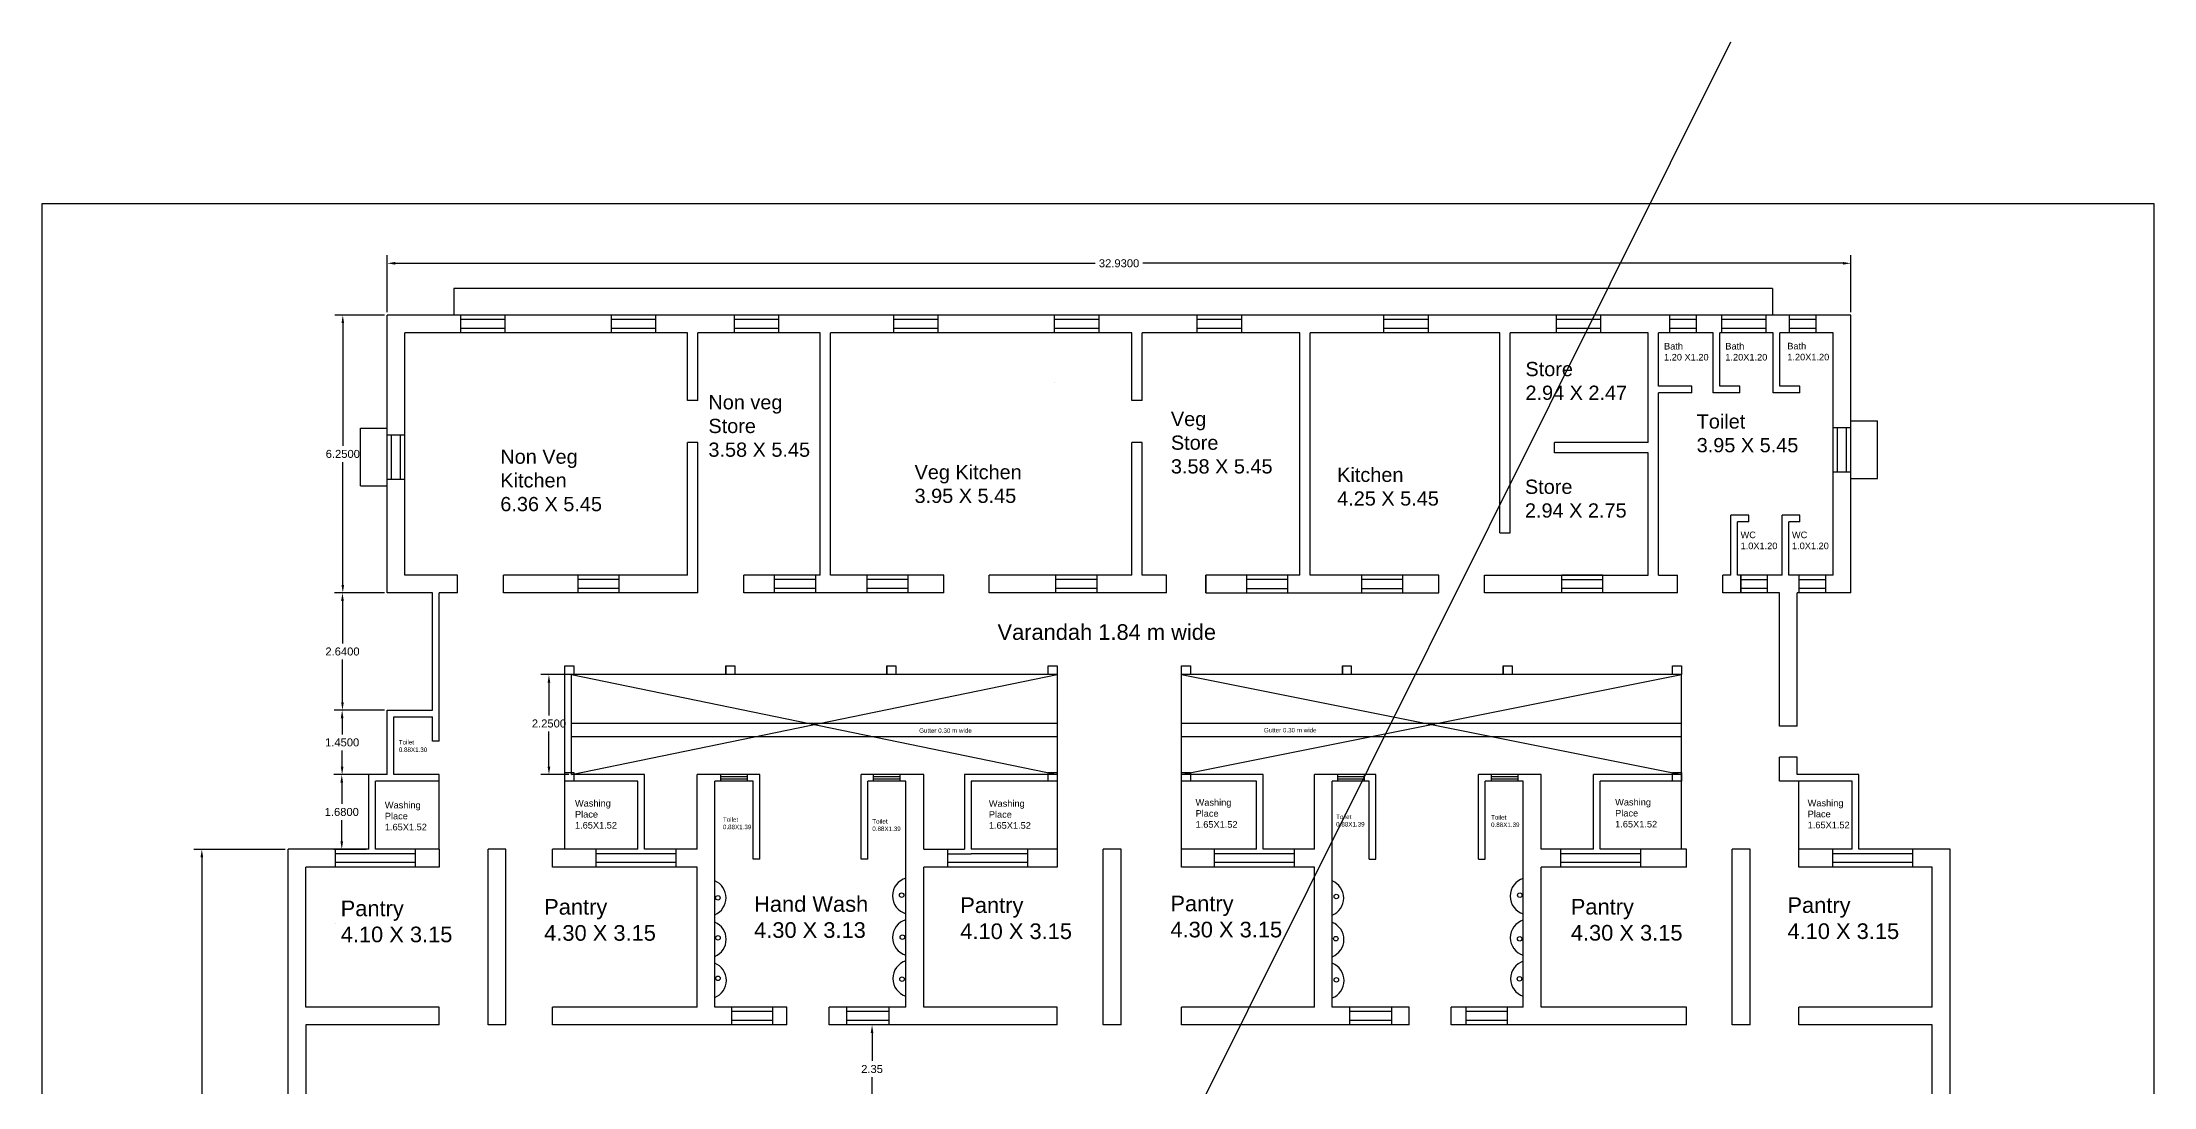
# Model space of a CAD drawing. Header units: inches. Extents: x 101 to 668, y -217 to 99.
# Drawn here: x 123.27 to 170.77, y 13.59 to 37.09 of the extents above; entities that cross this region are included whole.
import ezdxf

# ---------------------------------------------------------------- set-up
doc = ezdxf.new("R2010")
doc.units = ezdxf.units.IN
doc.header["$MEASUREMENT"] = 0
doc.styles.get("Standard").update_dxf_attribs({"font": 'arial.ttf'})
doc.dimstyles.get("Standard").update_dxf_attribs({"dimtxt": 0.18, "dimasz": 0.18, "dimexe": 0.18, "dimexo": 0.0625, "dimgap": 0.09, "dimtad": 0, "dimtih": 1, "dimtoh": 1, "dimdec": 4, "dimzin": 0, "dimdsep": 46, "dimtxsty": 'Standard', "dimcen": 0.09, "dimadec": 0, "dimazin": 0, "dimtfac": 1, "dimtdec": 4, "dimtofl": 0, "dimtmove": 0, "dimatfit": 3, "dimfxl": 1, "dimtolj": 1, "dimtzin": 0, "dimarcsym": 0})

# ---------------------------------------------------------------- blocks, each defined once
blk = doc.blocks.new('*D24')
at = {"color": 0, "lineweight": -2}
for p, q in [((135.117, 22.858), (134.489, 22.858)), ((134.669, 22.678), (134.669, 21.94)), ((134.669, 20.788), (134.669, 21.576)), ((135.117, 20.608), (134.489, 20.608))]:
    blk.add_line(p, q, dxfattribs=at)
at = {"color": 0}
for points in [[(134.639, 22.678), (134.699, 22.678), (134.669, 22.858)], [(134.639, 20.788), (134.699, 20.788), (134.669, 20.608)]]:
    blk.add_solid(points, dxfattribs=at)
at = {"layer": 'Defpoints', "color": 0}
for p in [(134.669, 22.858), (135.18, 22.858), (135.18, 20.608)]:
    blk.add_point(p, dxfattribs=at)
at = {"color": 0, "insert": (134.669, 21.758), "char_height": 0.18, "attachment_point": 5}
blk.add_mtext('\\A1;2.2500', dxfattribs=at)
blk = doc.blocks.new('*D25')
at = {"color": 0, "lineweight": -2}
for p, q in [((128.737, 18.928), (126.68, 18.928)), ((126.86, 18.748), (126.86, 11.6)), ((126.86, 4.088), (126.86, 11.236)), ((128.737, 3.908), (126.68, 3.908))]:
    blk.add_line(p, q, dxfattribs=at)
at = {"color": 0}
for points in [[(126.83, 18.748), (126.89, 18.748), (126.86, 18.928)], [(126.83, 4.088), (126.89, 4.088), (126.86, 3.908)]]:
    blk.add_solid(points, dxfattribs=at)
at = {"layer": 'Defpoints', "color": 0}
for p in [(128.8, 18.928), (126.86, 3.908), (128.8, 3.908)]:
    blk.add_point(p, dxfattribs=at)
at = {"color": 0, "insert": (126.86, 11.418), "char_height": 0.18, "attachment_point": 5}
blk.add_mtext('\\A1;15.15', dxfattribs=at)
blk = doc.blocks.new('*D26')
at = {"color": 0, "lineweight": -2}
for p, q in [((130.557, 20.608), (129.828, 20.608)), ((130.008, 20.428), (130.008, 19.95)), ((130.008, 19.108), (130.008, 19.586)), ((130.557, 18.928), (129.828, 18.928))]:
    blk.add_line(p, q, dxfattribs=at)
at = {"color": 0}
for points in [[(129.978, 20.428), (130.038, 20.428), (130.008, 20.608)], [(129.978, 19.108), (130.038, 19.108), (130.008, 18.928)]]:
    blk.add_solid(points, dxfattribs=at)
at = {"layer": 'Defpoints', "color": 0}
for p in [(130.008, 20.608), (130.62, 20.608), (130.62, 18.928)]:
    blk.add_point(p, dxfattribs=at)
at = {"color": 0, "insert": (130.008, 19.768), "char_height": 0.18, "attachment_point": 5}
blk.add_mtext('\\A1;1.6800', dxfattribs=at)
blk = doc.blocks.new('*D27')
at = {"color": 0, "lineweight": -2}
for p, q in [((130.967, 22.058), (129.836, 22.058)), ((130.016, 21.878), (130.016, 21.515)), ((130.016, 20.788), (130.016, 21.151)), ((130.967, 20.608), (129.836, 20.608))]:
    blk.add_line(p, q, dxfattribs=at)
at = {"color": 0}
for points in [[(129.986, 21.878), (130.046, 21.878), (130.016, 22.058)], [(129.986, 20.788), (130.046, 20.788), (130.016, 20.608)]]:
    blk.add_solid(points, dxfattribs=at)
at = {"layer": 'Defpoints', "color": 0}
for p in [(130.016, 22.058), (131.03, 22.058), (131.03, 20.608)]:
    blk.add_point(p, dxfattribs=at)
at = {"color": 0, "insert": (130.016, 21.333), "char_height": 0.18, "attachment_point": 5}
blk.add_mtext('\\A1;1.4500', dxfattribs=at)
blk = doc.blocks.new('*D28')
at = {"color": 0, "lineweight": -2}
for p, q in [((130.967, 24.698), (129.844, 24.698)), ((130.024, 24.518), (130.024, 23.56)), ((130.024, 22.238), (130.024, 23.196)), ((130.967, 22.058), (129.844, 22.058))]:
    blk.add_line(p, q, dxfattribs=at)
at = {"color": 0}
for points in [[(129.994, 24.518), (130.054, 24.518), (130.024, 24.698)], [(129.994, 22.238), (130.054, 22.238), (130.024, 22.058)]]:
    blk.add_solid(points, dxfattribs=at)
at = {"layer": 'Defpoints', "color": 0}
for p in [(130.024, 24.698), (131.03, 24.698), (131.03, 22.058)]:
    blk.add_point(p, dxfattribs=at)
at = {"color": 0, "insert": (130.024, 23.378), "char_height": 0.18, "attachment_point": 5}
blk.add_mtext('\\A1;2.6400', dxfattribs=at)
blk = doc.blocks.new('*D29')
at = {"color": 0, "lineweight": -2}
for p, q in [((130.967, 30.948), (129.851, 30.948)), ((130.031, 30.768), (130.031, 28.005)), ((130.031, 24.878), (130.031, 27.641)), ((130.967, 24.698), (129.851, 24.698))]:
    blk.add_line(p, q, dxfattribs=at)
at = {"color": 0}
for points in [[(130.001, 30.768), (130.061, 30.768), (130.031, 30.948)], [(130.001, 24.878), (130.061, 24.878), (130.031, 24.698)]]:
    blk.add_solid(points, dxfattribs=at)
at = {"layer": 'Defpoints', "color": 0}
for p in [(131.03, 30.948), (130.031, 24.698), (131.03, 24.698)]:
    blk.add_point(p, dxfattribs=at)
at = {"color": 0, "insert": (130.031, 27.823), "char_height": 0.18, "attachment_point": 5}
blk.add_mtext('\\A1;6.2500', dxfattribs=at)
blk = doc.blocks.new('*D30')
at = {"color": 0, "lineweight": -2}
for p, q in [((131.03, 31.011), (131.03, 32.292)), ((131.21, 32.112), (146.961, 32.112)), ((163.78, 32.112), (148.028, 32.112)), ((163.96, 31.011), (163.96, 32.292))]:
    blk.add_line(p, q, dxfattribs=at)
at = {"color": 0}
for points in [[(131.21, 32.142), (131.21, 32.082), (131.03, 32.112)], [(163.78, 32.142), (163.78, 32.082), (163.96, 32.112)]]:
    blk.add_solid(points, dxfattribs=at)
at = {"layer": 'Defpoints', "color": 0}
for p in [(163.96, 32.112), (131.03, 30.948), (163.96, 30.948)]:
    blk.add_point(p, dxfattribs=at)
at = {"color": 0, "insert": (147.495, 32.112), "char_height": 0.18, "attachment_point": 5}
blk.add_mtext('\\A1;32.9300', dxfattribs=at)
blk = doc.blocks.new('*D68')
at = {"color": 0, "lineweight": -2}
for p, q in [((142.257, 14.978), (141.758, 14.978)), ((141.938, 14.798), (141.938, 14.167)), ((141.938, 12.808), (141.938, 13.803)), ((142.437, 12.628), (141.758, 12.628))]:
    blk.add_line(p, q, dxfattribs=at)
at = {"color": 0}
for points in [[(141.908, 14.798), (141.968, 14.798), (141.938, 14.978)], [(141.908, 12.808), (141.968, 12.808), (141.938, 12.628)]]:
    blk.add_solid(points, dxfattribs=at)
at = {"layer": 'Defpoints', "color": 0}
for p in [(141.938, 14.978), (142.32, 14.978), (142.5, 12.628)]:
    blk.add_point(p, dxfattribs=at)
at = {"color": 0, "insert": (141.938, 13.985), "char_height": 0.18, "attachment_point": 5}
blk.add_mtext('\\A1;2.35', dxfattribs=at)

msp = doc.modelspace()

# ---------------------------------------------------------------- linework, layer by layer
for p, q in [((161.24949, 37.08583), (135.75324, -14.03406)), ((162.19694, 31.54825), (132.5266, 31.54825)), ((132.5266, 31.54825), (132.5266, 30.94825)), ((162.19694, 31.54825), (162.19694, 30.94825)), ((163.95961, 30.94825), (131.02961, 30.94825)), ((131.02961, 24.69825), (131.02961, 30.94825)), ((132.6766, 30.94825), (132.6766, 30.54825)), ((133.6766, 30.94825), (133.6766, 30.54825)), ((136.06599, 30.94825), (136.06599, 30.54825)), ((137.06599, 30.94825), (137.06599, 30.54825)), ((138.83513, 30.94825), (138.83513, 30.54825)), ((139.83513, 30.94825), (139.83513, 30.54825)), ((142.41923, 30.94825), (142.41923, 30.54825)), ((143.41923, 30.94825), (143.41923, 30.54825)), ((146.03777, 30.94825), (146.03777, 30.54825)), ((147.03777, 30.94825), (147.03777, 30.54825)), ((149.24597, 30.94825), (149.24597, 30.54825)), ((150.24597, 30.94825), (150.24597, 30.54825)), ((153.44611, 30.94825), (153.44611, 30.54825)), ((154.44611, 30.94825), (154.44611, 30.54825)), ((157.32907, 30.94825), (157.32907, 30.54825)), ((158.32907, 30.94825), (158.32907, 30.54825)), ((159.88563, 30.54825), (159.88563, 30.94825)), ((160.48563, 30.54825), (160.48563, 30.94825)), ((161.04694, 30.94825), (161.04694, 30.54825)), ((162.04694, 30.94825), (162.04694, 30.54825)), ((162.58144, 30.54825), (162.58144, 30.94825)), ((163.18144, 30.54825), (163.18144, 30.94825)), ((163.95961, 24.69825), (163.95961, 30.94825)), ((135.00961, 30.54825), (131.42961, 30.54825)), ((131.42961, 25.09825), (131.42961, 30.54825)), ((133.6766, 30.84825), (132.6766, 30.84825)), ((133.6766, 30.64825), (132.6766, 30.64825)), ((137.78961, 30.54825), (135.00961, 30.54825)), ((137.06599, 30.84825), (136.06599, 30.84825)), ((137.06599, 30.64825), (136.06599, 30.64825)), ((137.78961, 29.02825), (137.78961, 30.54825)), ((140.76961, 30.54825), (138.01961, 30.54825)), ((138.01961, 29.02825), (138.01961, 30.54825)), ((139.83513, 30.84825), (138.83513, 30.84825)), ((139.83513, 30.64825), (138.83513, 30.64825)), ((140.76961, 25.09825), (140.76961, 30.54825)), ((144.97175, 30.54825), (140.99961, 30.54825)), ((140.99961, 25.09825), (140.99961, 30.54825)), ((143.41923, 30.84825), (142.41923, 30.84825)), ((143.41923, 30.64825), (142.41923, 30.64825)), ((147.78439, 30.54825), (144.97175, 30.54825)), ((147.03777, 30.84825), (146.03777, 30.84825)), ((147.03777, 30.64825), (146.03777, 30.64825)), ((147.78439, 29.02825), (147.78439, 30.54825)), ((151.56523, 30.54825), (148.01439, 30.54825)), ((148.01439, 29.02825), (148.01439, 30.54825)), ((150.24597, 30.84825), (149.24597, 30.84825)), ((150.24597, 30.64825), (149.24597, 30.64825)), ((151.56523, 25.09825), (151.56523, 30.54825)), ((156.06297, 30.54825), (151.79523, 30.54825)), ((151.79523, 25.09825), (151.79523, 30.54825)), ((154.44611, 30.84825), (153.44611, 30.84825)), ((154.44611, 30.64825), (153.44611, 30.64825)), ((156.06297, 26.04825), (156.06297, 30.54825)), ((159.39823, 30.54825), (156.29297, 30.54825)), ((156.29297, 28.07825), (156.29297, 30.54825)), ((158.32907, 30.84825), (157.32907, 30.84825)), ((158.32907, 30.64825), (157.32907, 30.64825)), ((159.39823, 28.07825), (159.39823, 30.54825)), ((160.85961, 30.54825), (159.62823, 30.54825)), ((159.62823, 29.34825), (159.62823, 30.54825)), ((160.85961, 30.54825), (159.62823, 30.54825)), ((159.62823, 29.34825), (159.62823, 30.54825)), ((160.48563, 30.84825), (159.88563, 30.84825)), ((160.48563, 30.64825), (159.88563, 30.64825)), ((160.85961, 29.19825), (160.85961, 30.54825)), ((161.00961, 29.34825), (161.00961, 30.54825)), ((162.20961, 30.54825), (161.00961, 30.54825)), ((162.20961, 30.54825), (161.00961, 30.54825)), ((162.04694, 30.84825), (161.04694, 30.84825)), ((162.04694, 30.64825), (161.04694, 30.64825)), ((162.20961, 29.19825), (162.20961, 30.54825)), ((163.55961, 30.54825), (162.35961, 30.54825)), ((162.35961, 29.34825), (162.35961, 30.54825)), ((163.55961, 30.54825), (162.35961, 30.54825)), ((163.18144, 30.84825), (162.58144, 30.84825)), ((163.18144, 30.64825), (162.58144, 30.64825)), ((163.55961, 25.09825), (163.55961, 30.54825)), ((163.55961, 25.09825), (163.55961, 30.54825)), ((138.01961, 29.02825), (137.78961, 29.02825)), ((146.03777, 29.43341), (146.03777, 29.43341)), ((148.01439, 29.02825), (147.78439, 29.02825)), ((157.32907, 29.27079), (157.32907, 29.27079)), ((160.37823, 29.34825), (159.62823, 29.34825)), ((159.62823, 28.07825), (159.62823, 29.19825)), ((160.37823, 29.19825), (159.62823, 29.19825)), ((160.37823, 29.19825), (160.37823, 29.34825)), ((161.45961, 29.19825), (160.85961, 29.19825)), ((161.45961, 29.34825), (161.00961, 29.34825)), ((161.45961, 29.19825), (161.45961, 29.34825)), ((162.80961, 29.19825), (162.20961, 29.19825)), ((162.80961, 29.34825), (162.35961, 29.34825)), ((162.80961, 29.19825), (162.80961, 29.34825)), ((162.80961, 29.19825), (162.80961, 29.34825)), ((163.95961, 28.56739), (164.55961, 28.56739)), ((164.55961, 27.26739), (164.55961, 28.56739)), ((130.42961, 27.10266), (130.42961, 28.40266)), ((130.42961, 28.40266), (131.02961, 28.40266)), ((131.02961, 28.25266), (131.42961, 28.25266)), ((131.12961, 27.25266), (131.12961, 28.25266)), ((131.32961, 27.25266), (131.32961, 28.25266)), ((137.78961, 25.09825), (137.78961, 28.07825)), ((138.01961, 28.07825), (137.78961, 28.07825)), ((138.01961, 24.69825), (138.01961, 28.07825)), ((147.78439, 25.09825), (147.78439, 28.07825)), ((148.01439, 28.07825), (147.78439, 28.07825)), ((148.01439, 25.09825), (148.01439, 28.07825)), ((156.29297, 26.04825), (156.29297, 28.07825)), ((159.39823, 28.07825), (157.29297, 28.07825)), ((157.29297, 27.84825), (157.29297, 28.07825)), ((159.62823, 25.09825), (159.62823, 28.07825)), ((163.55961, 28.41739), (163.95961, 28.41739)), ((163.65961, 27.41739), (163.65961, 28.41739)), ((163.85961, 27.41739), (163.85961, 28.41739)), ((159.39823, 27.84825), (157.29297, 27.84825)), ((159.39823, 25.09825), (159.39823, 27.84825)), ((130.42961, 27.10266), (131.02961, 27.10266)), ((131.02961, 27.25266), (131.42961, 27.25266)), ((163.55961, 27.41739), (163.95961, 27.41739)), ((163.95961, 27.26739), (164.55961, 27.26739)), ((161.25961, 25.09825), (161.25961, 26.44825)), ((161.65961, 26.44825), (161.25961, 26.44825)), ((161.40961, 25.09825), (161.40961, 26.29825)), ((161.65961, 26.29825), (161.40961, 26.29825)), ((161.65961, 26.29825), (161.65961, 26.44825)), ((162.40961, 25.09825), (162.40961, 26.44825)), ((162.80961, 26.44825), (162.40961, 26.44825)), ((162.55961, 25.09825), (162.55961, 26.29825)), ((162.80961, 26.29825), (162.55961, 26.29825)), ((162.80961, 26.29825), (162.80961, 26.44825)), ((156.06297, 26.04825), (156.29297, 26.04825)), ((132.60961, 25.09825), (131.42961, 25.09825)), ((132.60961, 24.69825), (132.60961, 25.09825)), ((135.23961, 25.09825), (133.64961, 25.09825)), ((133.64961, 24.69825), (133.64961, 25.09825)), ((137.78961, 25.09825), (135.23961, 25.09825)), ((135.32961, 24.69825), (135.32961, 25.09825)), ((136.24961, 24.99825), (135.32961, 24.99825)), ((136.24961, 24.79825), (135.32961, 24.79825)), ((136.24961, 24.69825), (136.24961, 25.09825)), ((140.76961, 25.09825), (139.04961, 25.09825)), ((139.04961, 24.69825), (139.04961, 25.09825)), ((139.73961, 24.69825), (139.73961, 25.09825)), ((140.66961, 24.99825), (139.73961, 24.99825)), ((140.66961, 24.79825), (139.73961, 24.79825)), ((140.66961, 24.69825), (140.66961, 25.09825)), ((143.54961, 25.09825), (140.99961, 25.09825)), ((141.82961, 24.69825), (141.82961, 25.09825)), ((142.74961, 24.99825), (141.82961, 24.99825)), ((142.74961, 24.79825), (141.82961, 24.79825)), ((142.74961, 24.69825), (142.74961, 25.09825)), ((143.54961, 24.69825), (143.54961, 25.09825)), ((147.78439, 25.09825), (144.56961, 25.09825)), ((144.56961, 24.69825), (144.56961, 25.09825)), ((146.06961, 24.69825), (146.06961, 25.09825)), ((146.99961, 24.99825), (146.06961, 24.99825)), ((146.99961, 24.79825), (146.06961, 24.79825)), ((146.99961, 24.69825), (146.99961, 25.09825)), ((148.55961, 25.09825), (148.01439, 25.09825)), ((148.55961, 24.69825), (148.55961, 25.09825)), ((149.44961, 24.69825), (149.44961, 25.09825)), ((151.56523, 25.09825), (149.44961, 25.09825)), ((149.44961, 25.09825), (149.44961, 24.69825)), ((150.36961, 24.69825), (150.36961, 25.09825)), ((151.28961, 24.99825), (150.36961, 24.99825)), ((150.36961, 24.79825), (151.28961, 24.79825)), ((151.28961, 24.69825), (151.28961, 25.09825)), ((154.68961, 25.09825), (151.79523, 25.09825)), ((152.95961, 24.69825), (152.95961, 25.09825)), ((153.87961, 24.99825), (152.95961, 24.99825)), ((152.95961, 24.79825), (153.87961, 24.79825)), ((153.87961, 24.69825), (153.87961, 25.09825)), ((154.68961, 24.69825), (154.68961, 25.09825)), ((155.71961, 24.69825), (155.71961, 25.09825)), ((155.71961, 25.09825), (159.39823, 25.09825)), ((158.37961, 25.09825), (157.45961, 25.09825)), ((157.45961, 24.69825), (157.45961, 25.09825)), ((157.45961, 24.99825), (158.37961, 24.99825)), ((158.37961, 24.79825), (157.45961, 24.79825)), ((158.37961, 24.69825), (158.37961, 25.09825)), ((159.62823, 25.09825), (160.05961, 25.09825)), ((160.05961, 24.69825), (160.05961, 25.09825)), ((161.07961, 24.69825), (161.07961, 25.09825)), ((161.25961, 25.09825), (161.07961, 25.09825)), ((161.25961, 25.09825), (161.07961, 25.09825)), ((161.25961, 25.09825), (161.07961, 25.09825)), ((161.25961, 25.09825), (161.07961, 25.09825)), ((161.42961, 25.09825), (161.40961, 25.09825)), ((162.40961, 25.09825), (161.40961, 25.09825)), ((161.42961, 25.09825), (161.40961, 25.09825)), ((162.40961, 25.09825), (161.40961, 25.09825)), ((161.48445, 25.09825), (161.48445, 24.69825)), ((161.48445, 24.69825), (161.48445, 25.09825)), ((161.48445, 24.99825), (162.08445, 24.99825)), ((162.08445, 24.79825), (161.48445, 24.79825)), ((162.08445, 24.69825), (162.08445, 25.09825)), ((163.55961, 25.09825), (162.55961, 25.09825)), ((163.55961, 25.09825), (162.55961, 25.09825)), ((162.79486, 24.69825), (162.79486, 25.09825)), ((162.79486, 24.99825), (163.39486, 24.99825)), ((163.39486, 24.79825), (162.79486, 24.79825)), ((163.39486, 24.69825), (163.39486, 25.09825)), ((132.04961, 24.69825), (131.02961, 24.69825)), ((132.04961, 22.05825), (132.04961, 24.69825)), ((132.60961, 24.69825), (132.19961, 24.69825)), ((132.19961, 21.35825), (132.19961, 24.69825)), ((138.01961, 24.69825), (133.64961, 24.69825)), ((143.54961, 24.69825), (139.04961, 24.69825)), ((148.55961, 24.69825), (144.56961, 24.69825)), ((149.44961, 24.69825), (154.68961, 24.69825)), ((160.05961, 24.69825), (155.71961, 24.69825)), ((162.34961, 24.69825), (161.07961, 24.69825)), ((161.42961, 24.69825), (161.07961, 24.69825)), ((162.34961, 21.69825), (162.34961, 24.69825)), ((163.95961, 24.69825), (162.74961, 24.69825)), ((162.74961, 21.69825), (162.74961, 24.69825)), ((135.02961, 22.85825), (135.02961, 23.05825)), ((135.02961, 23.05825), (135.22961, 23.05825)), ((146.09961, 22.85825), (135.02961, 22.85825)), ((135.02961, 18.92825), (135.02961, 22.85825)), ((135.22961, 22.85825), (135.02961, 22.85825)), ((135.17961, 20.60825), (135.17961, 22.85825)), ((135.17961, 22.85825), (146.09961, 20.60825)), ((135.17961, 20.60825), (146.09961, 22.85825)), ((135.22961, 23.05825), (135.22961, 22.85825)), ((138.64961, 23.05825), (138.64961, 22.85825)), ((138.64961, 22.85825), (138.64961, 23.05825)), ((138.64961, 23.05825), (138.84961, 23.05825)), ((138.84961, 22.85825), (138.64961, 22.85825)), ((138.84961, 23.05825), (138.84961, 22.85825)), ((142.26961, 23.05825), (142.26961, 22.85825)), ((142.26961, 22.85825), (142.26961, 23.05825)), ((142.26961, 23.05825), (142.46961, 23.05825)), ((142.46961, 22.85825), (142.26961, 22.85825)), ((142.46961, 23.05825), (142.46961, 22.85825)), ((145.89961, 22.85825), (145.89961, 23.05825)), ((145.89961, 23.05825), (146.09961, 23.05825)), ((146.09961, 22.85825), (145.89961, 22.85825)), ((146.09961, 23.05825), (146.09961, 22.85825)), ((146.09961, 22.85825), (146.09961, 18.52825)), ((148.89961, 22.85825), (148.89961, 23.05825)), ((148.89961, 23.05825), (149.09961, 23.05825)), ((148.89961, 18.52825), (148.89961, 22.85825)), ((160.14961, 22.85825), (148.89961, 22.85825)), ((148.89961, 22.85825), (160.14961, 20.60825)), ((148.89961, 20.60825), (160.14961, 22.85825)), ((149.09961, 22.85825), (148.89961, 22.85825)), ((149.09961, 23.05825), (149.09961, 22.85825)), ((152.51961, 23.05825), (152.51961, 22.85825)), ((152.51961, 22.85825), (152.51961, 23.05825)), ((152.51961, 23.05825), (152.71961, 23.05825)), ((152.71961, 22.85825), (152.51961, 22.85825)), ((152.71961, 23.05825), (152.71961, 22.85825)), ((156.13961, 23.05825), (156.13961, 22.85825)), ((156.13961, 22.85825), (156.13961, 23.05825)), ((156.13961, 23.05825), (156.33961, 23.05825)), ((156.33961, 22.85825), (156.13961, 22.85825)), ((156.33961, 23.05825), (156.33961, 22.85825)), ((159.94961, 22.85825), (159.94961, 23.05825)), ((159.94961, 23.05825), (160.14961, 23.05825)), ((160.14961, 22.85825), (159.94961, 22.85825)), ((160.14961, 23.05825), (160.14961, 22.85825)), ((160.14961, 18.92825), (160.14961, 22.85825)), ((131.02961, 20.60825), (131.02961, 22.05825)), ((131.02961, 22.05825), (132.04961, 22.05825)), ((131.17961, 20.60825), (131.17961, 21.90825)), ((131.17961, 21.90825), (132.04961, 21.90825)), ((132.04961, 21.35825), (132.04961, 21.90825)), ((146.09961, 21.75825), (135.17961, 21.75825)), ((146.09961, 21.45825), (135.17961, 21.45825)), ((160.14961, 21.75825), (148.89961, 21.75825)), ((160.14961, 21.45825), (148.89961, 21.45825)), ((162.74961, 21.69825), (162.34961, 21.69825)), ((132.19961, 21.35825), (132.04961, 21.35825)), ((162.74961, 20.99825), (162.34961, 20.99825)), ((162.34961, 20.45825), (162.34961, 20.99825)), ((162.74961, 20.60825), (162.74961, 20.99825)), ((131.02961, 20.60825), (130.61961, 20.60825)), ((130.61961, 18.92825), (130.61961, 20.60825)), ((132.19961, 20.45825), (130.76961, 20.45825)), ((130.76961, 18.92825), (130.76961, 20.45825)), ((132.19961, 20.60825), (131.17961, 20.60825)), ((132.19961, 18.92825), (132.19961, 20.60825)), ((135.02961, 20.45825), (135.02961, 20.65825)), ((135.02961, 20.65825), (135.22961, 20.65825)), ((136.66961, 20.45825), (135.02961, 20.45825)), ((135.22961, 20.45825), (135.02961, 20.45825)), ((136.81961, 20.60825), (135.17961, 20.60825)), ((135.22961, 20.65825), (135.22961, 20.45825)), ((136.66961, 18.92825), (136.66961, 20.45825)), ((136.81961, 18.92825), (136.81961, 20.60825)), ((139.40961, 20.60825), (137.99961, 20.60825)), ((137.99961, 18.92825), (137.99961, 20.60825)), ((139.25961, 20.45825), (138.39961, 20.45825)), ((138.39961, 15.37825), (138.39961, 20.45825)), ((138.53312, 20.45825), (138.53312, 20.60825)), ((139.13312, 20.55825), (138.53312, 20.55825)), ((139.13312, 20.50825), (138.53312, 20.50825)), ((139.13312, 20.45825), (139.13312, 20.60825)), ((139.25961, 18.70825), (139.25961, 20.45825)), ((139.40961, 18.70825), (139.40961, 20.60825)), ((143.09961, 20.60825), (141.68961, 20.60825)), ((141.68961, 18.70825), (141.68961, 20.60825)), ((142.69961, 20.45825), (141.83961, 20.45825)), ((141.83961, 18.70825), (141.83961, 20.45825)), ((141.96819, 20.45825), (141.96819, 20.60825)), ((142.56819, 20.55825), (141.96819, 20.55825)), ((142.56819, 20.50825), (141.96819, 20.50825)), ((142.56819, 20.45825), (142.56819, 20.60825)), ((142.69961, 18.92825), (142.69961, 20.45825)), ((143.09961, 18.92825), (143.09961, 20.60825)), ((146.09961, 20.60825), (144.01961, 20.60825)), ((144.01961, 20.60825), (144.01961, 18.92825)), ((146.09961, 20.45825), (144.16961, 20.45825)), ((144.16961, 20.45825), (144.16961, 18.92825)), ((145.89961, 20.45825), (145.89961, 20.65825)), ((145.89961, 20.65825), (146.09961, 20.65825)), ((146.09961, 20.45825), (145.89961, 20.45825)), ((146.09961, 20.65825), (146.09961, 20.45825)), ((148.89961, 20.45825), (148.89961, 20.65825)), ((148.89961, 20.65825), (149.09961, 20.65825)), ((150.73961, 20.60825), (148.89961, 20.60825)), ((150.58961, 20.45825), (148.89961, 20.45825)), ((149.09961, 20.45825), (148.89961, 20.45825)), ((149.09961, 20.65825), (149.09961, 20.45825)), ((150.58961, 18.92825), (150.58961, 20.45825)), ((150.73961, 18.92825), (150.73961, 20.60825)), ((151.88961, 18.92825), (151.88961, 20.60825)), ((153.26961, 20.60825), (151.88961, 20.60825)), ((153.11961, 20.45825), (152.28961, 20.45825)), ((152.28961, 15.37825), (152.28961, 20.45825)), ((152.41508, 20.45825), (152.41508, 20.60825)), ((153.01508, 20.55825), (152.41508, 20.55825)), ((153.01508, 20.50825), (152.41508, 20.50825)), ((153.01508, 20.45825), (153.01508, 20.60825)), ((153.11961, 18.70825), (153.11961, 20.45825)), ((153.26961, 18.70825), (153.26961, 20.60825)), ((156.98961, 20.60825), (155.57961, 20.60825)), ((155.57961, 18.70825), (155.57961, 20.60825)), ((156.58961, 20.45825), (155.72961, 20.45825)), ((155.72961, 18.70825), (155.72961, 20.45825)), ((155.87044, 20.45825), (155.87044, 20.60825)), ((156.47044, 20.55825), (155.87044, 20.55825)), ((156.47044, 20.50825), (155.87044, 20.50825)), ((156.47044, 20.45825), (156.47044, 20.60825)), ((156.58961, 15.37825), (156.58961, 20.45825)), ((156.98961, 18.92825), (156.98961, 20.60825)), ((160.14961, 20.60825), (158.16961, 20.60825)), ((158.16961, 18.92825), (158.16961, 20.60825)), ((160.14961, 20.45825), (158.31961, 20.45825)), ((158.31961, 18.92825), (158.31961, 20.45825)), ((159.94961, 20.45825), (159.94961, 20.65825)), ((159.94961, 20.65825), (160.14961, 20.65825)), ((160.14961, 20.45825), (159.94961, 20.45825)), ((160.14961, 20.65825), (160.14961, 20.45825)), ((163.98961, 20.45825), (162.34961, 20.45825)), ((164.13961, 20.60825), (162.74961, 20.60825)), ((162.78961, 18.52825), (162.78961, 20.45825)), ((163.98961, 18.92825), (163.98961, 20.45825)), ((164.13961, 18.92825), (164.13961, 20.60825)), ((130.61961, 18.92825), (128.79961, 18.92825)), ((128.79961, 3.90825), (128.79961, 18.92825)), ((132.19961, 18.52825), (129.19961, 18.52825)), ((129.19961, 15.37825), (129.19961, 18.52825)), ((129.85731, 18.92825), (129.85731, 18.52825)), ((130.76961, 18.82825), (129.85731, 18.82825)), ((131.65731, 18.62825), (129.85731, 18.62825)), ((132.19961, 18.92825), (130.76961, 18.92825)), ((131.65731, 18.82825), (130.76961, 18.82825)), ((131.65731, 18.92825), (131.65731, 18.52825)), ((132.19961, 18.92825), (132.19961, 18.52825)), ((133.69961, 18.92825), (133.29961, 18.92825)), ((133.29961, 14.97825), (133.29961, 18.92825)), ((133.69961, 14.97825), (133.69961, 18.92825)), ((135.17961, 18.92825), (134.74961, 18.92825)), ((134.74961, 18.52825), (134.74961, 18.92825)), ((137.99961, 18.52825), (134.74961, 18.52825)), ((136.66961, 18.92825), (135.17961, 18.92825)), ((135.72303, 18.92825), (135.72303, 18.52825)), ((136.66961, 18.82825), (135.72303, 18.82825)), ((137.52303, 18.62825), (135.72303, 18.62825)), ((137.52303, 18.82825), (136.66961, 18.82825)), ((137.99961, 18.92825), (136.81961, 18.92825)), ((137.52303, 18.92825), (137.52303, 18.52825)), ((137.99961, 15.37825), (137.99961, 18.52825)), ((139.40961, 18.70825), (139.25961, 18.70825)), ((141.83961, 18.70825), (141.68961, 18.70825)), ((142.69961, 15.37825), (142.69961, 18.92825)), ((143.09961, 18.92825), (144.01961, 18.92825)), ((146.09961, 18.52825), (143.09961, 18.52825)), ((143.09961, 15.37825), (143.09961, 18.52825)), ((143.63166, 18.92825), (143.63166, 18.52825)), ((143.63166, 18.82825), (144.16961, 18.82825)), ((145.43166, 18.62825), (143.63166, 18.62825)), ((146.09961, 18.92825), (144.16961, 18.92825)), ((145.43166, 18.82825), (144.16961, 18.82825)), ((145.43166, 18.92825), (145.43166, 18.52825)), ((147.53961, 18.92825), (147.13961, 18.92825)), ((147.13961, 14.97825), (147.13961, 18.92825)), ((147.53961, 14.97825), (147.53961, 18.92825)), ((150.58961, 18.92825), (148.89961, 18.92825)), ((151.88961, 18.52825), (148.89961, 18.52825)), ((149.63592, 18.92825), (149.63592, 18.52825)), ((150.73961, 18.82825), (149.63592, 18.82825)), ((151.43592, 18.62825), (149.63592, 18.62825)), ((151.88961, 18.92825), (150.73961, 18.92825)), ((151.43592, 18.82825), (150.73961, 18.82825)), ((151.43592, 18.92825), (151.43592, 18.52825)), ((151.88961, 15.37825), (151.88961, 18.52825)), ((152.28961, 15.37825), (152.28961, 18.92825)), ((153.11961, 18.70825), (153.26961, 18.70825)), ((155.57961, 18.70825), (155.72961, 18.70825)), ((156.58961, 15.37825), (156.58961, 18.92825)), ((158.16961, 18.92825), (156.98961, 18.92825)), ((156.98961, 15.37825), (156.98961, 18.52825)), ((160.25961, 18.52825), (156.98961, 18.52825)), ((157.42393, 18.92825), (157.42393, 18.52825)), ((158.31961, 18.82825), (157.42393, 18.82825)), ((159.22393, 18.62825), (157.42393, 18.62825)), ((160.25961, 18.92825), (158.31961, 18.92825)), ((159.22393, 18.82825), (158.31961, 18.82825)), ((159.22393, 18.92825), (159.22393, 18.52825)), ((160.25961, 18.52825), (160.25961, 18.92825)), ((161.28961, 14.97825), (161.28961, 18.92825)), ((161.68961, 18.92825), (161.28961, 18.92825)), ((161.68961, 14.97825), (161.68961, 18.92825)), ((163.98961, 18.92825), (162.78961, 18.92825)), ((165.78961, 18.52825), (162.78961, 18.52825)), ((163.54243, 18.92825), (163.54243, 18.52825)), ((163.98961, 18.82825), (163.54243, 18.82825)), ((165.34243, 18.62825), (163.54243, 18.62825)), ((165.34243, 18.82825), (163.98961, 18.82825)), ((166.18961, 18.92825), (164.13961, 18.92825)), ((165.34243, 18.92825), (165.34243, 18.52825)), ((165.78961, 15.37825), (165.78961, 18.52825)), ((166.18961, 3.90825), (166.18961, 18.92825)), ((129.85731, 17.25701), (129.85731, 17.25701)), ((135.72303, 17.05799), (135.72303, 17.05799)), ((149.63592, 16.97299), (149.63592, 16.97299)), ((163.54243, 16.94612), (163.54243, 16.94612)), ((132.19961, 15.37825), (129.19961, 15.37825)), ((132.19961, 14.97825), (132.19961, 15.37825)), ((137.99961, 15.37825), (134.74961, 15.37825)), ((134.74961, 14.97825), (134.74961, 15.37825)), ((140.01961, 15.37825), (138.39961, 15.37825)), ((138.78265, 14.97825), (138.78265, 15.37825)), ((139.70265, 15.27825), (138.78265, 15.27825)), ((139.70265, 14.97825), (139.70265, 15.37825)), ((140.01961, 14.97825), (140.01961, 15.37825)), ((142.69961, 15.37825), (140.96961, 15.37825)), ((140.96961, 14.97825), (140.96961, 15.37825)), ((141.36961, 14.97825), (141.36961, 15.37825)), ((142.31961, 15.27825), (141.36961, 15.27825)), ((142.31961, 14.97825), (142.31961, 15.37825)), ((146.09961, 15.37825), (143.09961, 15.37825)), ((146.09961, 14.97825), (146.09961, 15.37825)), ((148.89961, 14.97825), (148.89961, 15.37825)), ((151.88961, 15.37825), (148.89961, 15.37825)), ((154.01961, 15.37825), (152.28961, 15.37825)), ((152.68961, 14.97825), (152.68961, 15.37825)), ((153.62961, 15.27825), (152.68961, 15.27825)), ((153.62961, 14.97825), (153.62961, 15.37825)), ((154.01961, 14.97825), (154.01961, 15.37825)), ((154.96961, 14.97825), (154.96961, 15.37825)), ((156.58961, 15.37825), (154.96961, 15.37825)), ((155.30737, 14.97825), (155.30737, 15.37825)), ((156.23737, 15.27825), (155.30737, 15.27825)), ((156.23737, 14.97825), (156.23737, 15.37825)), ((160.25961, 15.37825), (156.98961, 15.37825)), ((160.25961, 14.97825), (160.25961, 15.37825)), ((162.78961, 14.97825), (162.78961, 15.37825)), ((165.78961, 15.37825), (162.78961, 15.37825)), ((132.19961, 14.97825), (129.19961, 14.97825)), ((129.19961, 14.97825), (129.19961, 4.30825)), ((133.69961, 14.97825), (133.29961, 14.97825)), ((140.01961, 14.97825), (134.74961, 14.97825)), ((139.70265, 15.07825), (138.78265, 15.07825)), ((146.09961, 14.97825), (140.96961, 14.97825)), ((142.31961, 15.07825), (141.36961, 15.07825)), ((147.53961, 14.97825), (147.13961, 14.97825)), ((154.01961, 14.97825), (148.89961, 14.97825)), ((153.62961, 15.07825), (152.68961, 15.07825)), ((160.25961, 14.97825), (154.96961, 14.97825)), ((156.23737, 15.07825), (155.30737, 15.07825)), ((161.68961, 14.97825), (161.28961, 14.97825)), ((165.78961, 14.97825), (162.78961, 14.97825)), ((165.78961, 4.30825), (165.78961, 14.97825))]:
    msp.add_line(p, q)
msp.add_lwpolyline([(123.26887, 33.4591), (170.7734, 33.4591), (170.7734, -4.21419), (123.26887, -4.21419)], close=True)
for centre in [(138.46972, 17.83797), (142.60302, 17.89534), (152.38281, 17.86787), (156.51093, 17.89716), (138.47332, 16.93668), (142.62077, 16.95347), (152.37242, 16.91934), (156.50827, 16.91567), (138.47057, 16.02651), (142.61252, 16.00813), (152.38392, 15.99165), (156.5042, 16.0143)]:
    msp.add_circle(centre, 0.051)
for centre, start, end in [((138.23805, 17.83787), 292.884229, 67.115771), ((142.81325, 17.87983), 105.875462, 254.124538), ((152.13517, 17.83235), 291.822141, 68.177859), ((156.71037, 17.87432), 106.899334, 253.100666), ((138.24038, 16.90385), 292.53675, 67.46325), ((142.81558, 16.94582), 106.208988, 253.791012), ((152.1375, 16.89834), 291.477275, 68.522725), ((156.7127, 16.9403), 107.234638, 252.765362), ((138.24715, 15.97995), 291.528785, 68.471215), ((142.82235, 16.02191), 107.184467, 252.815533), ((152.14427, 15.97443), 290.476602, 69.523398), ((156.71947, 16.0164), 108.215556, 251.784444)]:
    msp.add_arc(centre, 0.41545, start, end)

# ---------------------------------------------------------------- texts
at = {"attachment_point": 1}
for s, insert, char_height in [('Bath\\P1.20 X1.20', (159.75547, 30.32119), 0.14837), ('Bath\\P1.20X1.20', (161.13435, 30.32119), 0.14837), ('Bath\\P1.20X1.20', (162.52821, 30.32377), 0.14837), ('Store\\P2.94 X 2.47', (156.63803, 29.89378), 0.3200978), ('Non veg\\PStore\\P3.58 X 5.45', (138.25635, 29.14665), 0.3200978), ('Veg\\PStore\\P3.58 X 5.45', (148.66151, 28.77089), 0.3200978), ('Toilet\\P3.95 X 5.45', (160.4902, 28.71535), 0.3200978), ('Non Veg Kitchen\\P6.36 X 5.45', (133.57515, 27.92322), 0.3200978), ('Veg Kitchen\\P3.95 X 5.45', (142.89421, 27.5753), 0.3200978), ('Kitchen\\P4.25 X 5.45', (152.40206, 27.5153), 0.3200978), ('Store\\P2.94 X 2.75', (156.62676, 27.2456), 0.3200978), ('WC\\P1.0X1.20', (161.47674, 26.07652), 0.14837), ('WC\\P1.0X1.20', (162.63323, 26.07652), 0.14837)]:
    msp.add_mtext_dynamic_manual_height_columns(s, width=2.729872, gutter_width=1, heights=[0], dxfattribs=dict(at, insert=insert, char_height=char_height))
for s, insert, char_height, width in [('Varandah 1.84 m wide', (144.76036, 23.99234), 0.351739, 8.6047683), ('Toilet\\P0.88X1.30', (131.29066, 21.38746), 0.100473, 2.729872), ('Gutter 0.30 m wide', (142.99706, 21.64956), 0.100473, 2.729872), ('Gutter 0.30 m wide', (150.75282, 21.65877), 0.100473, 2.729872), ('Washing \\PPlace\\P1.65X1.52', (130.97712, 19.99755), 0.14837, 2.729872), ('Washing \\PPlace\\P1.65X1.52', (135.25474, 20.03863), 0.14837, 2.729872), ('Washing \\PPlace\\P1.65X1.52', (144.56576, 20.03392), 0.14837, 2.729872), ('Washing \\PPlace\\P1.65X1.52', (149.21613, 20.05678), 0.14837, 2.729872), ('Washing \\PPlace\\P1.65X1.52', (158.65572, 20.06338), 0.14837, 2.729872), ('Washing \\PPlace\\P1.65X1.52', (162.98697, 20.04385), 0.14837, 2.729872), ('Toilet\\P0.88X1.39', (138.58204, 19.64922), 0.100473, 2.729872), ('Toilet\\P0.88X1.39', (141.94325, 19.60836), 0.100473, 2.729872), ('Toilet\\P0.88X1.39', (152.37883, 19.7093), 0.100473, 2.729872), ('Toilet\\P0.88X1.39', (155.86387, 19.69861), 0.100473, 2.729872), ('Pantry\\P4.10 X 3.15', (129.98367, 17.77588), 0.351739, 8.6047683), ('Pantry\\P4.30 X 3.15', (134.56145, 17.80978), 0.351739, 8.6047683), ('Hand Wash\\P4.30 X 3.13', (139.28422, 17.87436), 0.351739, 8.6047683), ('Pantry\\P4.10 X 3.15', (143.92293, 17.84776), 0.351739, 8.6047683), ('Pantry\\P4.30 X 3.15', (148.65046, 17.88565), 0.351739, 8.6047683), ('Pantry\\P4.30 X 3.15', (157.65806, 17.8132), 0.351739, 8.6047683), ('Pantry\\P4.10 X 3.15', (162.53227, 17.84907), 0.351739, 8.6047683)]:
    msp.add_mtext(s, dxfattribs=dict(at, insert=insert, char_height=char_height, width=width))

# ---------------------------------------------------------------- dimensions: what is measured, and where the dimension line sits
dim = msp.add_linear_dim(base=(163.95961, 32.11157), p1=(131.02961, 30.94825), p2=(163.95961, 30.94825), dimstyle='Standard')
dim.commit()
dim.dimension.update_dxf_attribs({"geometry": '*D30', "text_midpoint": (147.49461, 32.11157)})
for base, p1, p2, picture, middle in [((130.03063, 24.69825), (131.02961, 30.94825), (131.02961, 24.69825), '*D29', (130.03063, 27.82325)), ((130.02399, 24.69825), (131.02961, 22.05825), (131.02961, 24.69825), '*D28', (130.02399, 23.37825)), ((130.01625, 22.05825), (131.02961, 20.60825), (131.02961, 22.05825), '*D27', (130.01625, 21.33325)), ((130.00809, 20.60825), (130.61961, 18.92825), (130.61961, 20.60825), '*D26', (130.00809, 19.76825))]:
    dim = msp.add_linear_dim(base=base, p1=p1, p2=p2, angle=90, dimstyle='Standard')
    dim.commit()
    dim.dimension.update_dxf_attribs({"geometry": picture, "text_midpoint": middle})
dim = msp.add_linear_dim(base=(134.66907, 22.85825), p1=(135.17961, 20.60825), p2=(135.17961, 22.85825), angle=90, dimstyle='Standard')
dim.commit()
dim.dimension.update_dxf_attribs({"geometry": '*D24', "text_midpoint": (134.66907, 21.75825), "dimtype": 160})
dim = msp.add_linear_dim(base=(126.86, 3.90825), p1=(128.79961, 18.92825), p2=(128.79961, 3.90825), angle=90, text='15.15', dimstyle='Standard')
dim.commit()
dim.dimension.update_dxf_attribs({"geometry": '*D25', "text_midpoint": (126.86, 11.41825)})
dim = msp.add_linear_dim(base=(141.93787, 14.97825), p1=(142.49961, 12.62825), p2=(142.31961, 14.97825), angle=90, dimstyle='Standard', override={"dimtxt": 0.18, "dimdec": 2})
dim.commit()
dim.dimension.update_dxf_attribs({"geometry": '*D68', "text_midpoint": (141.93787, 13.98521), "dimtype": 160})

doc.saveas('drawing.dxf')
